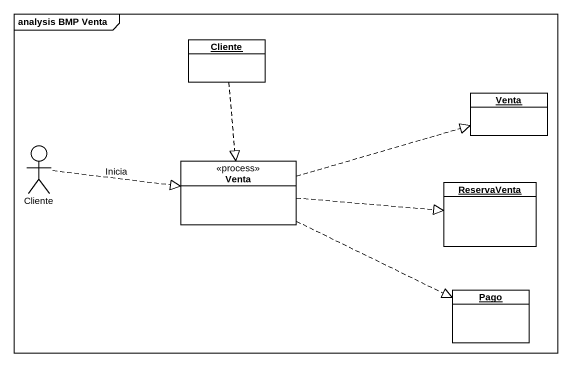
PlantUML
@startuml
mainframe analysis BMP Venta
allowmixing
hide circle
hide empty members
object Cliente
object Venta
actor "Cliente" as Cliente_2
class "Venta" as Venta_2 <<process>>
object ReservaVenta
object Pago
Cliente ..|> Venta_2
Cliente_2 .right.|> Venta_2 : Inicia
Venta_2 .right.|> Venta
Venta_2 .right.|> ReservaVenta
Venta_2 .right.|> Pago
@enduml
